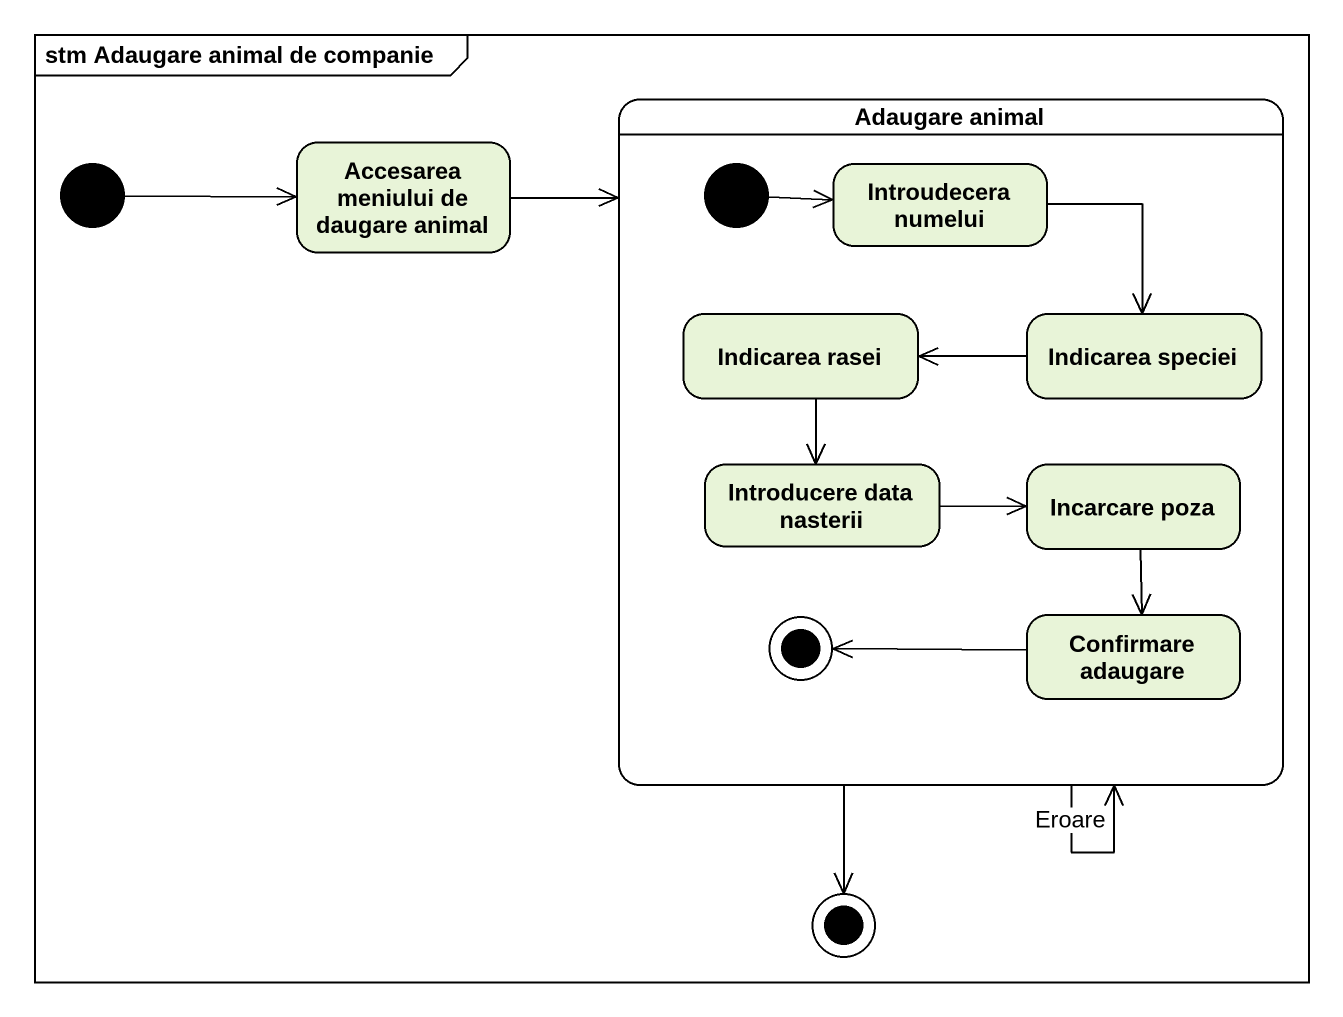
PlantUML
@startuml
mainframe stm Adaugare animal de companie
hide empty description
state "Adaugare animal" as Adaugare_animal {
  state "Introudecera numelui" as Introudecera_numelui
  state "Indicarea rasei" as Indicarea_rasei
  state "Indicarea speciei" as Indicarea_speciei
  state "Introducere data nasterii" as Introducere_data_nasterii
  state "Incarcare poza" as Incarcare_poza
  state "Confirmare adaugare" as Confirmare_adaugare
  [*] -right-> Introudecera_numelui
  Confirmare_adaugare -left-> [*]
}
state "Accesarea meniului de daugare animal" as Accesarea_meniului_de
[*] -right-> Accesarea_meniului_de
Adaugare_animal --> Adaugare_animal : Eroare
Accesarea_meniului_de -right-> Adaugare_animal
Introudecera_numelui --> Indicarea_speciei
Indicarea_rasei --> Introducere_data_nasterii
Indicarea_speciei -left-> Indicarea_rasei
Introducere_data_nasterii -right-> Incarcare_poza
Incarcare_poza --> Confirmare_adaugare
Adaugare_animal --> [*]
@enduml
